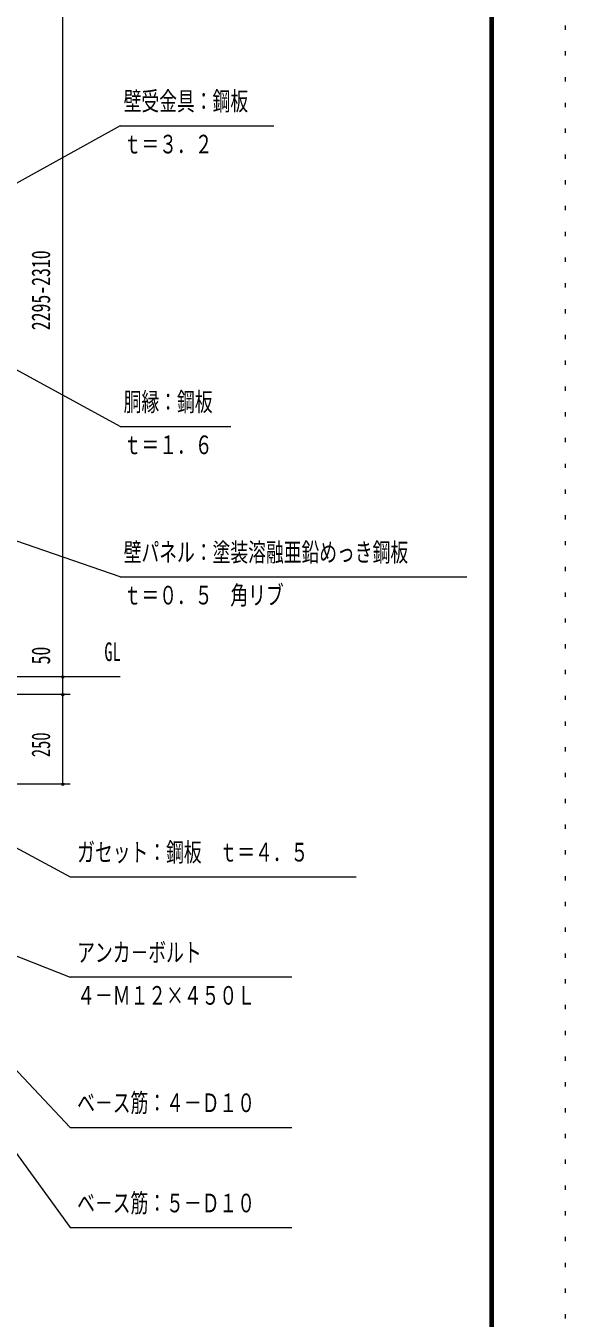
# Model space of a CAD drawing. Units: millimetres, scale not verified. Extents: x -26655 to 26659, y -10500 to 10500.
# Drawn here: x 22889 to 26659, y -3387 to 5638 of the extents above; entities that cross this region are included whole.
import ezdxf
from ezdxf.enums import TextEntityAlignment as Align

# ---------------------------------------------------------------- set-up
doc = ezdxf.new("R2010")
doc.units = ezdxf.units.MM
doc.header["$LTSCALE"] = 60
doc.linetypes.add('USER4', pattern=[3, 0.5, -2.5])
for name, color, linetype, lineweight in [('0-A_2-52DIM', 3, 'Continuous', 18), ('0-C_F-F1PAPER', 5, 'Continuous', 18), ('0-D_F-E_J_ADD', 5, 'USER4', 18)]:
    doc.layers.add(name, color=color, linetype=linetype, lineweight=lineweight)
doc.styles.add('ＭＳ ゴシック', font='')
doc.styles.get('ＭＳ ゴシック').set_extended_font_data('MS Gothic')

msp = doc.modelspace()

# ---------------------------------------------------------------- linework, layer by layer
at = {"layer": '0-A_2-52DIM'}
for p, q in [((23147.48, 344.93), (23147.48, 7297.43)), ((23547.49, 4939.93), (21621.78, 3875.22)), ((23547.49, 4939.93), (24622.49, 4939.93)), ((23547.49, 2839.93), (21744.76, 3823.93)), ((23547.49, 2839.93), (24322.48, 2839.93)), ((23547.49, 1789.93), (21071.21, 2640.96)), ((23547.49, 1789.93), (25972.49, 1789.93)), ((22497.48, 1094.93), (23547.48, 1094.93)), ((23157.48, 1094.93), (23137.48, 1094.93)), ((21947.49, 969.93), (23197.48, 969.93)), ((23157.48, 969.93), (23137.48, 969.93)), ((22247.48, 344.93), (23197.48, 344.93)), ((23157.48, 344.93), (23137.48, 344.93)), ((21780.18, -451.73), (23197.48, -1005.07)), ((22004.76, -786.39), (23197.48, -2055.07)), ((24747.48, -1005.07), (23197.48, -1005.07)), ((23197.48, -2055.07), (24747.48, -2055.07))]:
    msp.add_line(p, q, dxfattribs=at)
for points in [[(21835.53, 428.62), (23197.48, -305.07), (25197.48, -305.07)], [(21748.61, -761.97), (23197.48, -2755.07), (24747.48, -2755.07)]]:
    msp.add_lwpolyline(points, dxfattribs=at)
for centre in [(23147.48, 1094.93), (23147.48, 969.93), (23147.48, 344.93)]:
    msp.add_arc(centre, 10, 180, 0, dxfattribs=at)
at = {"layer": '0-C_F-F1PAPER'}
for p, q in [((26133.89, -9975), (26133.89, 10075)), ((26143.89, -9985), (26143.89, 10085)), ((26148.89, -9990), (26148.89, 10090)), ((26153.89, -9995), (26153.89, 10095)), ((26156.39, -9997.5), (26156.39, 10097.5))]:
    msp.add_line(p, q, dxfattribs=at)
for points in [[(-2541.1, -10000), (26158.89, -10000), (26158.89, 10100)], [(-2533.61, 10092.5), (-2533.61, -9992.5), (26151.39, -9992.5), (26151.39, 10092.5)], [(-2528.6, 10087.5), (-2528.6, -9987.5), (26146.39, -9987.5), (26146.39, 10087.5)], [(-2523.61, 10082.5), (-2523.61, -9982.5), (26141.39, -9982.5), (26141.39, 10082.5)], [(-2521.1, 10080), (-2521.1, -9980), (26138.89, -9980), (26138.89, 10080)], [(-2518.6, 10077.5), (-2518.6, -9977.5), (26136.39, -9977.5), (26136.39, 10077.5)]]:
    msp.add_lwpolyline(points, dxfattribs=at)
at = {"layer": '0-D_F-E_J_ADD'}
msp.add_line((26658.89, 10500), (26658.89, -10500), dxfattribs=at)

# ---------------------------------------------------------------- texts
at = {"layer": '0-A_2-52DIM', "color": 7, "style": 'ＭＳ ゴシック'}
for s, width, p in [('壁受金具：鋼板', 0.7, (23572.49, 5007.69)), ('ｔ＝３．２', 0.7, (23572.49, 4707.69)), ('胴縁：鋼板', 0.7, (23572.48, 2907.69)), ('ｔ＝１．６', 0.7, (23572.49, 2607.69)), ('壁パネル：塗装溶融亜鉛めっき鋼板', 0.7, (23572.49, 1857.69)), ('ｔ＝０．５\u3000角リブ', 0.7, (23572.49, 1557.69)), ('GL', 0.65, (23437.48, 1162.7)), ('ガセット：鋼板\u3000ｔ＝４．５', 0.7, (23247.48, -237.3)), ('アンカ－ボルト', 0.7, (23247.48, -937.3)), ('４－Ｍ１２×４５０Ｌ', 0.7, (23247.48, -1237.31)), ('ベ－ス筋：４－Ｄ１０', 0.7, (23247.48, -1987.3)), ('ベ－ス筋：５－Ｄ１０', 0.7, (23247.48, -2687.3))]:
    msp.add_text(s, height=130.2, dxfattribs=dict(at, width=width)).set_placement(p, align=Align.BOTTOM_LEFT)
for s, width, p in [('2295-2310', 0.7, (23097.48, 3512.04)), ('50', 0.7, (23097.48, 1178.21)), ('250', 0.65, (23097.48, 530.6))]:
    msp.add_text(s, height=130.2, rotation=90, dxfattribs=dict(at, width=width)).set_placement(p, align=Align.BOTTOM_LEFT)

doc.saveas('drawing.dxf')
